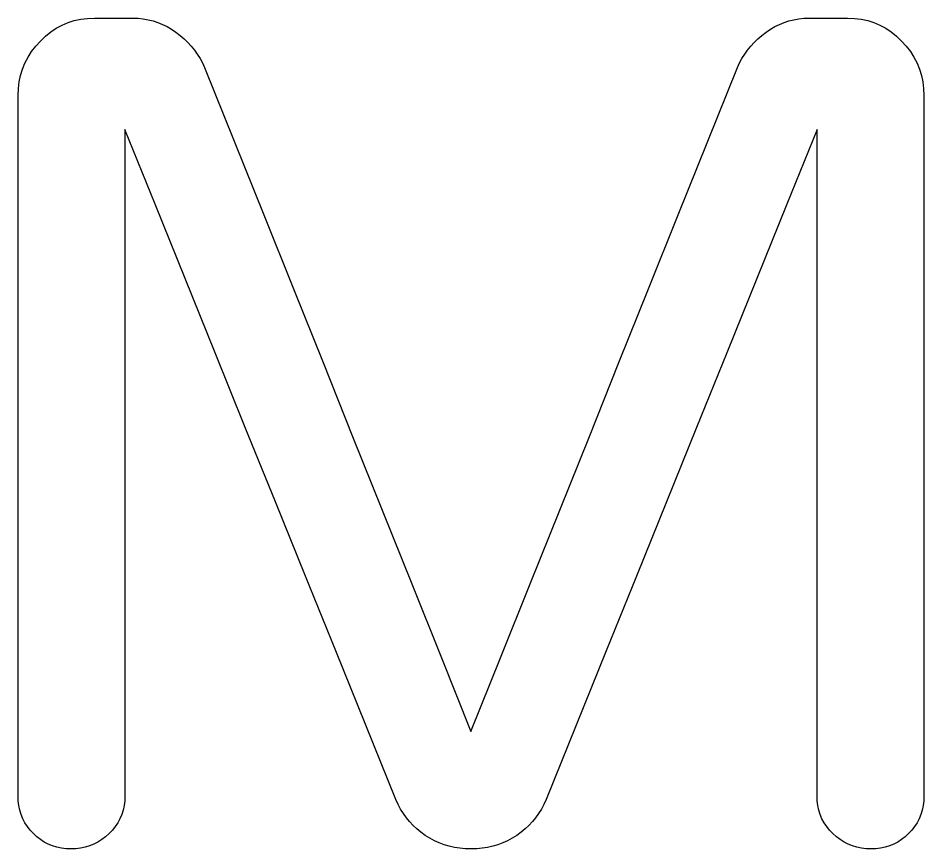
# Model space of a CAD drawing. Extents: x 3 to 2755, y -391 to 1036.
# Drawn here: x 2342.7 to 2398.1, y 912.8 to 963.7 of the extents above; entities that cross this region are included whole.
import ezdxf

# ---------------------------------------------------------------- set-up
doc = ezdxf.new("R2010")
doc.units = 0
doc.layers.add('DEFAULT', color=7, linetype='CONTINUOUS')

# ---------------------------------------------------------------- blocks, each defined once
blk = doc.blocks.new('BLOCK_2')
at = {"layer": 'DEFAULT', "color": 18}
for p, q in [((178.123, 273.544), (178.409, 273.226)), ((178.409, 273.226), (178.662, 272.895)), ((178.662, 272.895), (178.881, 272.551)), ((178.881, 272.551), (179.066, 272.193)), ((179.066, 272.193), (179.218, 271.822)), ((179.218, 271.822), (179.336, 271.438)), ((179.336, 271.438), (179.42, 271.04)), ((179.42, 271.04), (179.47, 270.63)), ((179.47, 270.63), (179.487, 270.205))]:
    blk.add_line(p, q, dxfattribs=at)
blk = doc.blocks.new('BLOCK_3')
at = {"layer": 'DEFAULT', "color": 18}
for p, q in [((179.487, 270.205), (179.487, 265.443)), ((179.487, 265.443), (179.487, 260.68)), ((179.487, 260.68), (179.487, 255.917)), ((179.487, 255.917), (179.487, 251.154)), ((179.487, 251.154), (179.487, 246.391)), ((179.487, 246.391), (179.487, 241.629)), ((179.487, 241.629), (179.487, 236.866)), ((179.487, 236.866), (179.487, 232.103)), ((179.487, 232.103), (179.487, 227.34))]:
    blk.add_line(p, q, dxfattribs=at)
blk = doc.blocks.new('BLOCK_4')
at = {"layer": 'DEFAULT', "color": 18}
for p, q in [((179.487, 227.34), (179.476, 227.042)), ((179.441, 226.755), (179.383, 226.479)), ((179.476, 227.042), (179.441, 226.755)), ((179.303, 226.213), (179.199, 225.957)), ((179.383, 226.479), (179.303, 226.213)), ((179.072, 225.713), (178.923, 225.479)), ((179.199, 225.957), (179.072, 225.713)), ((178.75, 225.255), (178.554, 225.043)), ((178.923, 225.479), (178.75, 225.255))]:
    blk.add_line(p, q, dxfattribs=at)
blk = doc.blocks.new('BLOCK_5')
at = {"layer": 'DEFAULT', "color": 18}
for p, q in [((177.884, 224.524), (177.639, 224.397)), ((178.118, 224.674), (177.884, 224.524)), ((178.341, 224.847), (178.118, 224.674)), ((178.554, 225.043), (178.341, 224.847)), ((176.554, 224.121), (176.256, 224.109)), ((176.841, 224.155), (176.554, 224.121)), ((177.118, 224.213), (176.841, 224.155)), ((177.384, 224.294), (177.118, 224.213)), ((177.639, 224.397), (177.384, 224.294))]:
    blk.add_line(p, q, dxfattribs=at)
blk = doc.blocks.new('BLOCK_6')
at = {"layer": 'DEFAULT', "color": 18}
for p, q in [((174.143, 224.847), (173.923, 225.043)), ((174.373, 224.674), (174.143, 224.847)), ((174.613, 224.524), (174.373, 224.674)), ((174.862, 224.397), (174.613, 224.524)), ((175.122, 224.294), (174.862, 224.397)), ((175.391, 224.213), (175.122, 224.294)), ((175.669, 224.155), (175.391, 224.213)), ((175.958, 224.121), (175.669, 224.155)), ((176.256, 224.109), (175.958, 224.121))]:
    blk.add_line(p, q, dxfattribs=at)
blk = doc.blocks.new('BLOCK_7')
at = {"layer": 'DEFAULT', "color": 18}
for p, q in [((172.965, 227.042), (172.953, 227.34)), ((173.001, 226.755), (172.965, 227.042)), ((173.061, 226.479), (173.001, 226.755)), ((173.145, 226.213), (173.061, 226.479)), ((173.252, 225.957), (173.145, 226.213)), ((173.384, 225.713), (173.252, 225.957)), ((173.54, 225.479), (173.384, 225.713)), ((173.719, 225.255), (173.54, 225.479)), ((173.923, 225.043), (173.719, 225.255))]:
    blk.add_line(p, q, dxfattribs=at)
blk = doc.blocks.new('BLOCK_8')
at = {"layer": 'DEFAULT', "color": 18}
for p, q in [((172.953, 263.592), (172.953, 268.123)), ((172.953, 259.06), (172.953, 263.592)), ((172.953, 254.529), (172.953, 259.06)), ((172.953, 249.997), (172.953, 254.529)), ((172.953, 245.466), (172.953, 249.997)), ((172.953, 240.935), (172.953, 245.466)), ((172.953, 236.403), (172.953, 240.935)), ((172.953, 231.872), (172.953, 236.403)), ((172.953, 227.34), (172.953, 231.872))]:
    blk.add_line(p, q, dxfattribs=at)
blk = doc.blocks.new('BLOCK_9')
at = {"layer": 'DEFAULT', "color": 18}
for p, q in [((172.953, 268.123), (171.11, 263.568)), ((171.11, 263.568), (169.268, 259.012)), ((169.268, 259.012), (167.425, 254.457)), ((167.425, 254.457), (165.582, 249.902)), ((165.582, 249.902), (163.739, 245.346)), ((163.739, 245.346), (161.896, 240.791)), ((161.896, 240.791), (160.053, 236.236)), ((160.053, 236.236), (158.21, 231.68)), ((158.21, 231.68), (156.367, 227.125))]:
    blk.add_line(p, q, dxfattribs=at)
blk = doc.blocks.new('BLOCK_10')
at = {"layer": 'DEFAULT', "color": 18}
for p, q in [((156.232, 226.828), (156.08, 226.545)), ((156.367, 227.125), (156.232, 226.828)), ((155.913, 226.275), (155.729, 226.019)), ((156.08, 226.545), (155.913, 226.275)), ((155.53, 225.775), (155.314, 225.545)), ((155.729, 226.019), (155.53, 225.775)), ((154.836, 225.125), (154.572, 224.935)), ((155.083, 225.329), (154.836, 225.125)), ((155.314, 225.545), (155.083, 225.329))]:
    blk.add_line(p, q, dxfattribs=at)
blk = doc.blocks.new('BLOCK_11')
at = {"layer": 'DEFAULT', "color": 18}
for p, q in [((154.012, 224.609), (153.719, 224.476)), ((154.297, 224.762), (154.012, 224.609)), ((154.572, 224.935), (154.297, 224.762)), ((152.119, 224.119), (151.772, 224.109)), ((152.456, 224.15), (152.119, 224.119)), ((152.785, 224.201), (152.456, 224.15)), ((153.105, 224.272), (152.785, 224.201)), ((153.416, 224.364), (153.105, 224.272)), ((153.719, 224.476), (153.416, 224.364))]:
    blk.add_line(p, q, dxfattribs=at)
blk = doc.blocks.new('BLOCK_12')
at = {"layer": 'DEFAULT', "color": 18}
for p, q in [((149.247, 224.762), (148.972, 224.935)), ((149.532, 224.609), (149.247, 224.762)), ((149.825, 224.476), (149.532, 224.609)), ((150.128, 224.364), (149.825, 224.476)), ((150.439, 224.272), (150.128, 224.364)), ((150.759, 224.201), (150.439, 224.272)), ((151.088, 224.15), (150.759, 224.201)), ((151.425, 224.119), (151.088, 224.15)), ((151.772, 224.109), (151.425, 224.119))]:
    blk.add_line(p, q, dxfattribs=at)
blk = doc.blocks.new('BLOCK_13')
at = {"layer": 'DEFAULT', "color": 18}
for p, q in [((147.312, 226.828), (147.177, 227.125)), ((147.464, 226.545), (147.312, 226.828)), ((147.632, 226.275), (147.464, 226.545)), ((147.815, 226.019), (147.632, 226.275)), ((148.014, 225.775), (147.815, 226.019)), ((148.23, 225.545), (148.014, 225.775)), ((148.461, 225.329), (148.23, 225.545)), ((148.709, 225.125), (148.461, 225.329)), ((148.972, 224.935), (148.709, 225.125))]:
    blk.add_line(p, q, dxfattribs=at)
blk = doc.blocks.new('BLOCK_14')
at = {"layer": 'DEFAULT', "color": 18}
for p, q in [((132.434, 263.568), (130.591, 268.123)), ((134.277, 259.012), (132.434, 263.568)), ((136.119, 254.457), (134.277, 259.012)), ((137.962, 249.902), (136.119, 254.457)), ((139.805, 245.346), (137.962, 249.902)), ((141.648, 240.791), (139.805, 245.346)), ((143.491, 236.236), (141.648, 240.791)), ((145.334, 231.68), (143.491, 236.236)), ((147.177, 227.125), (145.334, 231.68))]:
    blk.add_line(p, q, dxfattribs=at)
blk = doc.blocks.new('BLOCK_15')
at = {"layer": 'DEFAULT', "color": 18}
for p, q in [((130.591, 268.123), (130.591, 263.592)), ((130.591, 263.592), (130.591, 259.06)), ((130.591, 259.06), (130.591, 254.529)), ((130.591, 254.529), (130.591, 249.997)), ((130.591, 249.997), (130.591, 245.466)), ((130.591, 245.466), (130.591, 240.935)), ((130.591, 240.935), (130.591, 236.403)), ((130.591, 236.403), (130.591, 231.872)), ((130.591, 231.872), (130.591, 227.34))]:
    blk.add_line(p, q, dxfattribs=at)
blk = doc.blocks.new('BLOCK_16')
at = {"layer": 'DEFAULT', "color": 18}
for p, q in [((130.591, 227.34), (130.579, 227.042)), ((130.543, 226.755), (130.483, 226.479)), ((130.579, 227.042), (130.543, 226.755)), ((130.399, 226.213), (130.292, 225.957)), ((130.483, 226.479), (130.399, 226.213)), ((130.16, 225.713), (130.004, 225.479)), ((130.292, 225.957), (130.16, 225.713)), ((129.825, 225.255), (129.621, 225.043)), ((130.004, 225.479), (129.825, 225.255))]:
    blk.add_line(p, q, dxfattribs=at)
blk = doc.blocks.new('BLOCK_17')
at = {"layer": 'DEFAULT', "color": 18}
for p, q in [((128.931, 224.524), (128.682, 224.397)), ((129.171, 224.674), (128.931, 224.524)), ((129.401, 224.847), (129.171, 224.674)), ((129.621, 225.043), (129.401, 224.847)), ((127.586, 224.121), (127.288, 224.109)), ((127.875, 224.155), (127.586, 224.121)), ((128.154, 224.213), (127.875, 224.155)), ((128.423, 224.294), (128.154, 224.213)), ((128.682, 224.397), (128.423, 224.294))]:
    blk.add_line(p, q, dxfattribs=at)
blk = doc.blocks.new('BLOCK_18')
at = {"layer": 'DEFAULT', "color": 18}
for p, q in [((125.203, 224.847), (124.99, 225.043)), ((125.426, 224.674), (125.203, 224.847)), ((125.66, 224.524), (125.426, 224.674)), ((125.905, 224.397), (125.66, 224.524)), ((126.16, 224.294), (125.905, 224.397)), ((126.426, 224.213), (126.16, 224.294)), ((126.703, 224.155), (126.426, 224.213)), ((126.99, 224.121), (126.703, 224.155)), ((127.288, 224.109), (126.99, 224.121))]:
    blk.add_line(p, q, dxfattribs=at)
blk = doc.blocks.new('BLOCK_19')
at = {"layer": 'DEFAULT', "color": 18}
for p, q in [((124.068, 227.042), (124.057, 227.34)), ((124.103, 226.755), (124.068, 227.042)), ((124.161, 226.479), (124.103, 226.755)), ((124.241, 226.213), (124.161, 226.479)), ((124.345, 225.957), (124.241, 226.213)), ((124.472, 225.713), (124.345, 225.957)), ((124.622, 225.479), (124.472, 225.713)), ((124.794, 225.255), (124.622, 225.479)), ((124.99, 225.043), (124.794, 225.255))]:
    blk.add_line(p, q, dxfattribs=at)
blk = doc.blocks.new('BLOCK_20')
at = {"layer": 'DEFAULT', "color": 18}
for p, q in [((124.057, 265.443), (124.057, 270.205)), ((124.057, 260.68), (124.057, 265.443)), ((124.057, 255.917), (124.057, 260.68)), ((124.057, 251.154), (124.057, 255.917)), ((124.057, 246.391), (124.057, 251.154)), ((124.057, 241.629), (124.057, 246.391)), ((124.057, 236.866), (124.057, 241.629)), ((124.057, 232.103), (124.057, 236.866)), ((124.057, 227.34), (124.057, 232.103))]:
    blk.add_line(p, q, dxfattribs=at)
blk = doc.blocks.new('BLOCK_21')
at = {"layer": 'DEFAULT', "color": 18}
for p, q in [((125.135, 273.226), (125.421, 273.544)), ((124.663, 272.551), (124.882, 272.895)), ((124.882, 272.895), (125.135, 273.226)), ((124.326, 271.822), (124.478, 272.193)), ((124.478, 272.193), (124.663, 272.551)), ((124.208, 271.438), (124.326, 271.822)), ((124.124, 271.04), (124.208, 271.438)), ((124.057, 270.205), (124.074, 270.63)), ((124.074, 270.63), (124.124, 271.04))]:
    blk.add_line(p, q, dxfattribs=at)
blk = doc.blocks.new('BLOCK_22')
at = {"layer": 'DEFAULT', "color": 18}
for p, q in [((128.3, 274.927), (128.724, 274.944)), ((126.394, 274.322), (126.747, 274.512)), ((126.747, 274.512), (127.114, 274.668)), ((127.114, 274.668), (127.495, 274.789)), ((127.495, 274.789), (127.891, 274.875)), ((127.891, 274.875), (128.3, 274.927)), ((125.421, 273.544), (125.731, 273.838)), ((125.731, 273.838), (126.056, 274.097)), ((126.056, 274.097), (126.394, 274.322))]:
    blk.add_line(p, q, dxfattribs=at)
blk = doc.blocks.new('BLOCK_23')
at = {"layer": 'DEFAULT', "color": 18}
for p, q in [((128.724, 274.944), (128.987, 274.944)), ((128.987, 274.944), (129.25, 274.944)), ((129.25, 274.944), (129.514, 274.944)), ((129.514, 274.944), (129.777, 274.944)), ((129.777, 274.944), (130.04, 274.944)), ((130.04, 274.944), (130.304, 274.944)), ((130.304, 274.944), (130.567, 274.944)), ((130.567, 274.944), (130.83, 274.944)), ((130.83, 274.944), (131.093, 274.944))]:
    blk.add_line(p, q, dxfattribs=at)
blk = doc.blocks.new('BLOCK_24')
at = {"layer": 'DEFAULT', "color": 18}
for p, q in [((131.093, 274.944), (131.409, 274.934)), ((131.409, 274.934), (131.719, 274.902)), ((131.719, 274.902), (132.023, 274.849)), ((132.023, 274.849), (132.32, 274.774)), ((132.32, 274.774), (132.611, 274.678)), ((132.611, 274.678), (132.896, 274.561)), ((132.896, 274.561), (133.175, 274.423)), ((133.175, 274.423), (133.448, 274.264)), ((133.448, 274.264), (133.714, 274.083))]:
    blk.add_line(p, q, dxfattribs=at)
blk = doc.blocks.new('BLOCK_25')
at = {"layer": 'DEFAULT', "color": 18}
for p, q in [((133.714, 274.083), (133.97, 273.886)), ((133.97, 273.886), (134.211, 273.678)), ((134.211, 273.678), (134.436, 273.46)), ((134.436, 273.46), (134.647, 273.232)), ((134.647, 273.232), (134.842, 272.992)), ((134.842, 272.992), (135.022, 272.742)), ((135.022, 272.742), (135.188, 272.482)), ((135.188, 272.482), (135.338, 272.211)), ((135.338, 272.211), (135.473, 271.929))]:
    blk.add_line(p, q, dxfattribs=at)
blk = doc.blocks.new('BLOCK_26')
at = {"layer": 'DEFAULT', "color": 18}
for p, q in [((135.473, 271.929), (137.284, 267.413)), ((137.284, 267.413), (139.095, 262.898)), ((139.095, 262.898), (140.906, 258.382)), ((140.906, 258.382), (142.717, 253.867)), ((142.717, 253.867), (144.528, 249.351)), ((144.528, 249.351), (146.339, 244.836)), ((146.339, 244.836), (148.15, 240.32)), ((148.15, 240.32), (149.961, 235.805)), ((149.961, 235.805), (151.772, 231.289))]:
    blk.add_line(p, q, dxfattribs=at)
blk = doc.blocks.new('BLOCK_27')
at = {"layer": 'DEFAULT', "color": 18}
for p, q in [((166.26, 267.413), (168.071, 271.929)), ((164.449, 262.898), (166.26, 267.413)), ((162.638, 258.382), (164.449, 262.898)), ((160.827, 253.867), (162.638, 258.382)), ((159.016, 249.351), (160.827, 253.867)), ((157.205, 244.836), (159.016, 249.351)), ((155.394, 240.32), (157.205, 244.836)), ((153.583, 235.805), (155.394, 240.32)), ((151.772, 231.289), (153.583, 235.805))]:
    blk.add_line(p, q, dxfattribs=at)
blk = doc.blocks.new('BLOCK_28')
at = {"layer": 'DEFAULT', "color": 18}
for p, q in [((169.334, 273.678), (169.574, 273.886)), ((169.574, 273.886), (169.83, 274.083)), ((168.897, 273.232), (169.108, 273.46)), ((169.108, 273.46), (169.334, 273.678)), ((168.356, 272.482), (168.522, 272.742)), ((168.522, 272.742), (168.702, 272.992)), ((168.702, 272.992), (168.897, 273.232)), ((168.071, 271.929), (168.206, 272.211)), ((168.206, 272.211), (168.356, 272.482))]:
    blk.add_line(p, q, dxfattribs=at)
blk = doc.blocks.new('BLOCK_29')
at = {"layer": 'DEFAULT', "color": 18}
for p, q in [((172.135, 274.934), (172.451, 274.944)), ((170.096, 274.264), (170.369, 274.423)), ((170.369, 274.423), (170.648, 274.561)), ((170.648, 274.561), (170.933, 274.678)), ((170.933, 274.678), (171.224, 274.774)), ((171.224, 274.774), (171.521, 274.849)), ((171.521, 274.849), (171.825, 274.902)), ((171.825, 274.902), (172.135, 274.934)), ((169.83, 274.083), (170.096, 274.264))]:
    blk.add_line(p, q, dxfattribs=at)
blk = doc.blocks.new('BLOCK_30')
at = {"layer": 'DEFAULT', "color": 18}
for p, q in [((172.451, 274.944), (172.714, 274.944)), ((172.714, 274.944), (172.977, 274.944)), ((172.977, 274.944), (173.241, 274.944)), ((173.241, 274.944), (173.504, 274.944)), ((173.504, 274.944), (173.767, 274.944)), ((173.767, 274.944), (174.03, 274.944)), ((174.03, 274.944), (174.294, 274.944)), ((174.294, 274.944), (174.557, 274.944)), ((174.557, 274.944), (174.82, 274.944))]:
    blk.add_line(p, q, dxfattribs=at)
blk = doc.blocks.new('BLOCK_31')
at = {"layer": 'DEFAULT', "color": 18}
for p, q in [((174.82, 274.944), (175.244, 274.927)), ((175.244, 274.927), (175.653, 274.875)), ((175.653, 274.875), (176.049, 274.789)), ((176.049, 274.789), (176.43, 274.668)), ((176.43, 274.668), (176.797, 274.512)), ((176.797, 274.512), (177.15, 274.322)), ((177.15, 274.322), (177.488, 274.097)), ((177.488, 274.097), (177.813, 273.838)), ((177.813, 273.838), (178.123, 273.544))]:
    blk.add_line(p, q, dxfattribs=at)

msp = doc.modelspace()

# ---------------------------------------------------------------- block references
at = {"layer": 'DEFAULT'}
for name in ['BLOCK_22', 'BLOCK_23', 'BLOCK_24', 'BLOCK_29', 'BLOCK_30', 'BLOCK_31', 'BLOCK_25', 'BLOCK_28', 'BLOCK_21', 'BLOCK_2', 'BLOCK_26', 'BLOCK_27', 'BLOCK_20', 'BLOCK_3', 'BLOCK_14', 'BLOCK_15', 'BLOCK_9', 'BLOCK_8', 'BLOCK_19', 'BLOCK_16', 'BLOCK_13', 'BLOCK_10', 'BLOCK_7', 'BLOCK_4', 'BLOCK_18', 'BLOCK_17', 'BLOCK_12', 'BLOCK_11', 'BLOCK_6', 'BLOCK_5']:
    msp.add_blockref(name, (2218.619, 688.721), dxfattribs=at)

doc.saveas('drawing.dxf')
